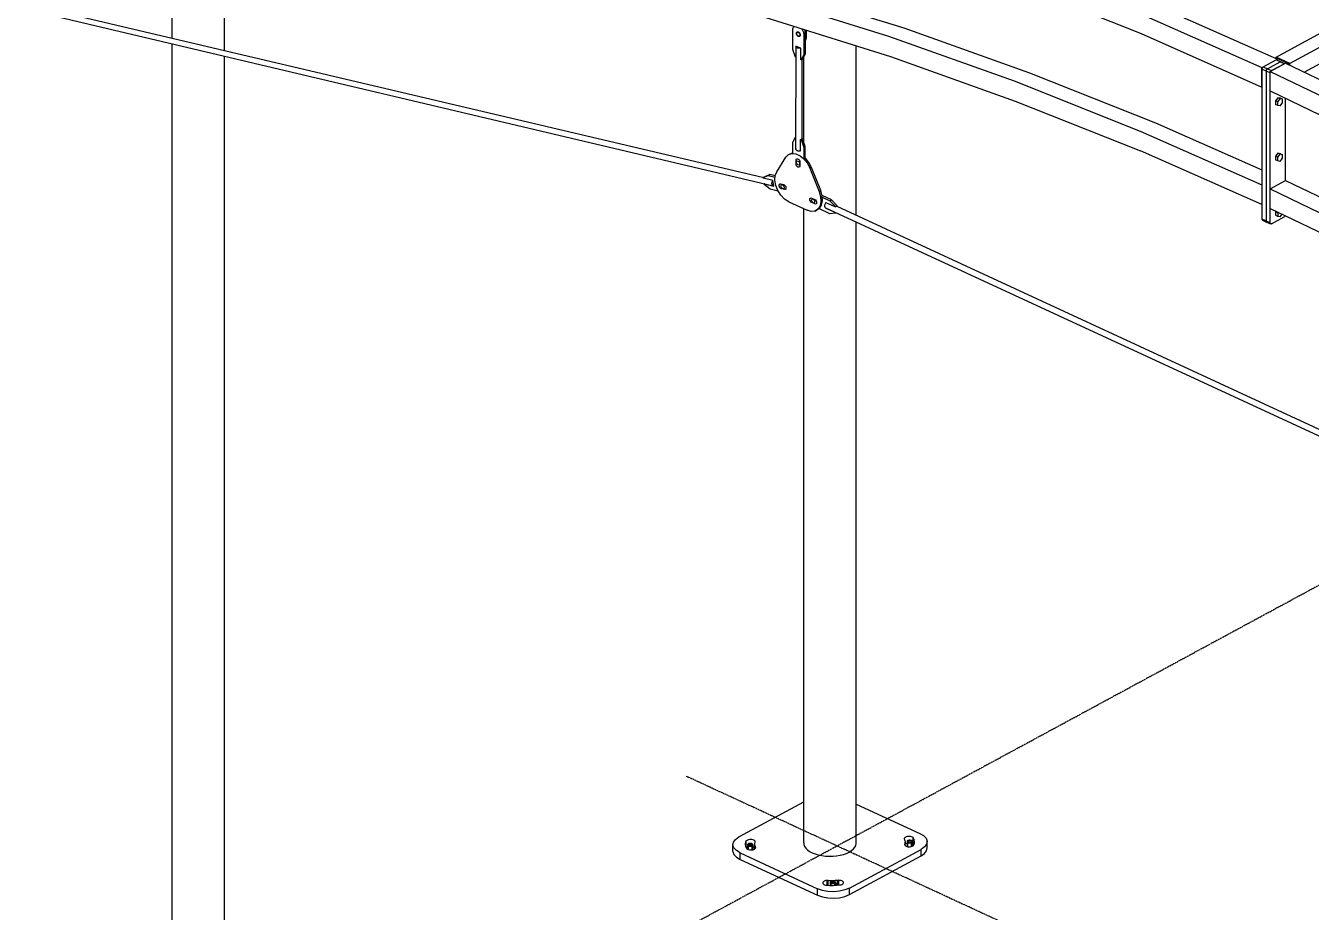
# Model space of a CAD drawing. Header units: millimetres. Extents: x 374 to 117179, y 600 to 17652.
# Drawn here: x 3477 to 6893, y 8752 to 11106 of the extents above; entities that cross this region are included whole.
import ezdxf

# ---------------------------------------------------------------- set-up
doc = ezdxf.new("R2010")
doc.units = ezdxf.units.MM
doc.linetypes.add('DXK_LINE_DOT3', pattern=[5.9187, 2.979, -0.9799, 0.9799, -0.9799])

# ---------------------------------------------------------------- blocks, each defined once
blk = doc.blocks.new('Part-502061-13784 - 2165')
at = {"color": 7, "linetype": 'Continuous'}
for p, q in [((5437.3, 11182.4), (5769.7, 11078.4)), ((5443.7, 11128), (5774.4, 11024.5)), ((5714.7, 11130.4), (5810.4, 11100.4)), ((5810.4, 11100.4), (6144, 10981.7)), ((5769.7, 11078.4), (6103.3, 10959.7)), ((5774.4, 11024.5), (6106.4, 10906.4)), ((6144, 10981.7), (6478.5, 10848.4)), ((6103.3, 10959.7), (6437.7, 10826.4)), ((6106.4, 10906.4), (6439.3, 10773.7)), ((6478.5, 10848.4), (6761.6, 10723.6)), ((6437.7, 10826.4), (6761.6, 10683.6)), ((6761.6, 10631.6), (6439.3, 10773.7)), ((6761.6, 10683.6), (6761.6, 10631.6))]:
    blk.add_line(p, q, dxfattribs=at)
blk = doc.blocks.new('GridLine-502061-2286 - 2165')
at = {"color": 246, "linetype": 'DXK_LINE_DOT3'}
blk.add_line((1097.5, 6475.3), (9065.2, 10785), dxfattribs=at)
blk = doc.blocks.new('Part-502061-13760 - 2165')
at = {"color": 7, "linetype": 'Continuous'}
for p, q in [((6799.1, 11023.2), (8403.8, 11891.2)), ((8403.8, 11891.2), (8440.5, 11874.2)), ((8440.5, 11874.2), (6835.8, 11006.2)), ((8440.5, 11873.8), (8440.5, 11874.2)), ((6873.7, 10983.4), (8413.3, 11816.2)), ((6835.8, 11006.2), (6799.1, 11023.2)), ((6799.1, 11018.8), (6799.1, 11023.2)), ((6800.9, 11018), (6800.9, 11020.2)), ((6800.9, 11020.2), (6834, 11004.9)), ((6834, 11004.9), (6834, 11002.6)), ((6835.8, 11001.7), (6835.8, 11006.2))]:
    blk.add_line(p, q, dxfattribs=at)
blk = doc.blocks.new('GridLine-502061-2291 - 2165')
at = {"color": 246, "linetype": 'DXK_LINE_DOT3'}
blk.add_line((5232.2, 9113.8), (15864.1, 4199.8), dxfattribs=at)
blk = doc.blocks.new('Part-502061-13755 - 2165')
at = {"color": 7, "linetype": 'Continuous'}
for p, q in [((5599.6, 10629.1), (5599.5, 10627.7)), ((5599.5, 10627.7), (5599.6, 10626.4)), ((5599.9, 10630.6), (5599.6, 10629.1)), ((5599.6, 10626.4), (5599.9, 10625.3)), ((5600.4, 10632), (5599.9, 10630.6)), ((5599.9, 10625.3), (5600.4, 10624.3)), ((5601.1, 10633.4), (5600.4, 10632)), ((5600.4, 10624.3), (5601.1, 10623.7)), ((5601.9, 10634.8), (5601.1, 10633.4)), ((5601.1, 10623.7), (5601.9, 10623.2)), ((5602.9, 10635.9), (5601.9, 10634.8)), ((5601.9, 10623.2), (7978.1, 9525)), ((5603.6, 10636.6), (5602.9, 10635.9)), ((5632.1, 10626.9), (7955.6, 9553)), ((7975.7, 9529.5), (7975.8, 9530.9)), ((7975.8, 9528.2), (7975.7, 9529.5)), ((7975.8, 9530.9), (7976.1, 9532.4)), ((7976.1, 9532.4), (7976.6, 9533.8)), ((7976.6, 9533.8), (7977.3, 9535.2)), ((7977.3, 9535.2), (7978.1, 9536.6)), ((7978.1, 9536.6), (7979, 9537.7)), ((7979, 9537.7), (7979.1, 9537.7)), ((7976.1, 9527.1), (7975.8, 9528.2)), ((7976.6, 9526.1), (7976.1, 9527.1)), ((7977.3, 9525.4), (7976.6, 9526.1)), ((7978.1, 9525), (7977.3, 9525.4)), ((7979, 9524.9), (7978.1, 9525)), ((7979.1, 9524.9), (7979, 9524.9))]:
    blk.add_line(p, q, dxfattribs=at)
blk = doc.blocks.new('Part-502061-13756 - 2165')
at = {"color": 7, "linetype": 'Continuous'}
for p, q in [((2588.6, 11373.8), (2587.7, 11372.8)), ((2589.7, 11374.5), (2588.6, 11373.8)), ((2590.7, 11375), (2589.7, 11374.5)), ((2591.8, 11375.1), (2590.7, 11375)), ((2592.9, 11374.9), (2591.8, 11375.1)), ((2592.9, 11374.9), (2622, 11368)), ((2585.3, 11367.3), (2585.2, 11365.8)), ((2585.2, 11365.8), (2585.3, 11364.3)), ((2585.6, 11368.8), (2585.3, 11367.3)), ((2585.3, 11364.3), (2585.6, 11362.9)), ((2586.1, 11370.3), (2585.6, 11368.8)), ((2585.6, 11362.9), (2586.2, 11361.7)), ((2586.8, 11371.7), (2586.1, 11370.3)), ((2586.2, 11361.7), (2586.9, 11360.7)), ((2587.7, 11372.8), (2586.8, 11371.7)), ((2586.9, 11360.7), (2587.7, 11360)), ((2587.7, 11360), (2588.7, 11359.5)), ((2588.7, 11359.5), (2618, 11352.6)), ((2701.5, 11349.3), (5437.9, 10703.7)), ((2696.3, 11334.1), (5463.3, 10681.3)), ((5459.9, 10689.1), (5460.2, 10690.6)), ((5460.2, 10690.6), (5460.7, 10692.1)), ((5460.7, 10692.1), (5461.4, 10693.5)), ((5461.4, 10693.5), (5462.2, 10694.6)), ((5462.2, 10694.6), (5462.3, 10694.7)), ((5459.8, 10687.5), (5459.9, 10689.1)), ((5459.9, 10686.1), (5459.8, 10687.5)), ((5460.2, 10684.7), (5459.9, 10686.1)), ((5460.8, 10683.5), (5460.2, 10684.7)), ((5461.4, 10682.5), (5460.8, 10683.5)), ((5462.3, 10681.8), (5461.4, 10682.5)), ((5463.3, 10681.3), (5462.3, 10681.8)), ((5464.3, 10681.1), (5463.3, 10681.3)), ((5464.3, 10681.1), (5464.3, 10681.1))]:
    blk.add_line(p, q, dxfattribs=at)
blk = doc.blocks.new('Part-502061-13757 - 2165')
at = {"color": 7, "linetype": 'Continuous'}
for p, q in [((5523.7, 10777.9), (5524, 11050.4)), ((5524, 11050.4), (5524.1, 11051.2)), ((5524.2, 11049.6), (5524, 11050.4)), ((5524.1, 11051.2), (5524.5, 11051.9)), ((5524.7, 11048.8), (5524.2, 11049.6)), ((5524.5, 11051.9), (5524.5, 11051.9)), ((5525.5, 11048.2), (5524.7, 11048.8)), ((5526.5, 11047.6), (5525.5, 11048.2)), ((5527.8, 11047.1), (5526.5, 11047.6)), ((5529.2, 11046.8), (5527.8, 11047.1)), ((5530.7, 11046.6), (5529.2, 11046.8)), ((5532.3, 11046.5), (5530.7, 11046.6)), ((5533.8, 11046.6), (5532.3, 11046.5)), ((5535.3, 11046.9), (5533.8, 11046.6)), ((5535.4, 11046.9), (5535.3, 11046.9)), ((5539.8, 10806.5), (5539.9, 11017.2)), ((5523.7, 10777.9), (5524, 10777.2)), ((5524, 10777.2), (5524.5, 10776.4)), ((5524.5, 10776.4), (5525.3, 10775.7)), ((5525.3, 10775.7), (5526.3, 10775.2)), ((5526.3, 10775.2), (5527.6, 10774.7)), ((5527.6, 10774.7), (5529, 10774.3)), ((5529, 10774.3), (5530.5, 10774.1)), ((5530.5, 10774.1), (5532.1, 10774.1)), ((5532.1, 10774.1), (5533.6, 10774.2)), ((5533.6, 10774.2), (5535.1, 10774.5)), ((5535.1, 10774.5), (5535.9, 10774.7))]:
    blk.add_line(p, q, dxfattribs=at)
blk = doc.blocks.new('Part-502061-13759 - 2165')
at = {"color": 7, "linetype": 'Continuous'}
for p, q in [((6108.3, 11218.2), (6440.3, 11085.3)), ((6438.7, 11137.9), (6761.6, 10995.3)), ((6802.4, 11017.4), (6479.5, 11160)), ((6440.3, 11085.3), (6761.6, 10943.4)), ((6800, 11016.1), (6802.4, 11017.4)), ((6802.4, 11015.4), (6802.4, 11017.4)), ((6761.6, 10995.3), (6764, 10996.6)), ((6761.6, 10991.2), (6761.6, 10995.3)), ((6761.6, 10943.4), (6761.6, 10991.2))]:
    blk.add_line(p, q, dxfattribs=at)
blk = doc.blocks.new('Part-502061-13765 - 2165')
at = {"color": 7, "linetype": 'Continuous'}
for p, q in [((5497.1, 10757.4), (5503.9, 10764.3)), ((5503.9, 10764.3), (5513, 10767.4)), ((5503.9, 10764.3), (5508, 10766.5)), ((5508, 10766.5), (5515, 10768.9)), ((5513, 10767.4), (5523.4, 10766.4)), ((5523.4, 10766.4), (5534.4, 10761.3)), ((5534.4, 10761.3), (5544.8, 10752.7)), ((5472.6, 10718.6), (5497.1, 10757.4)), ((5544.8, 10752.7), (5553.9, 10741.2)), ((5548.9, 10754.9), (5547.7, 10755.9)), ((5558, 10743.4), (5548.9, 10754.9)), ((5553.9, 10741.2), (5560.7, 10728)), ((5564.8, 10730.2), (5558, 10743.4)), ((5560.7, 10728), (5564.8, 10730.2)), ((5560.7, 10728), (5585.2, 10666.5)), ((5589.3, 10668.7), (5564.8, 10730.2)), ((5467.8, 10696), (5468.6, 10708.4)), ((5470.2, 10682.2), (5467.8, 10696)), ((5468.6, 10708.4), (5472.6, 10718.6)), ((5475.7, 10668.5), (5470.2, 10682.2)), ((5483.7, 10656), (5475.7, 10668.5)), ((5585.2, 10666.5), (5589.3, 10668.7)), ((5585.2, 10666.5), (5589.2, 10652.7)), ((5593.3, 10654.9), (5589.3, 10668.7)), ((5493.6, 10645.9), (5483.7, 10656)), ((5504.4, 10639), (5493.6, 10645.9)), ((5504.4, 10639), (5553.4, 10616.3)), ((5587.6, 10628), (5582.1, 10619.3)), ((5586.2, 10621.5), (5591.7, 10630.2)), ((5590.1, 10639.4), (5587.6, 10628)), ((5589.2, 10652.7), (5590.1, 10639.4)), ((5591.7, 10630.2), (5594.1, 10641.6)), ((5594.1, 10641.6), (5593.3, 10654.9)), ((5564.3, 10613.2), (5553.4, 10616.3)), ((5574.1, 10614.3), (5564.3, 10613.2)), ((5582.1, 10619.3), (5574.1, 10614.3)), ((5574.1, 10614.3), (5578.2, 10616.5)), ((5578.2, 10616.5), (5586.2, 10621.5))]:
    blk.add_line(p, q, dxfattribs=at)
blk = doc.blocks.new('Part-502061-13771 - 2165')
at = {"color": 7, "linetype": 'Continuous'}
for p, q in [((6783.7, 10985.2), (6824.4, 11007.2)), ((6824.4, 11007.2), (7147.3, 10851.3)), ((6783.7, 10933.2), (6783.7, 10985.2)), ((6783.7, 10985.2), (7106.6, 10829.3)), ((6783.7, 10933.2), (7105, 10778))]:
    blk.add_line(p, q, dxfattribs=at)
blk = doc.blocks.new('Part-502061-13790 - 2165')
at = {"color": 7, "linetype": 'Continuous'}
for p, q in [((5518.5, 11104.5), (5518.5, 11104.6)), ((5547.9, 11074.7), (5547.9, 11095.4)), ((5552, 11076.9), (5547.9, 11074.7)), ((5548.7, 11067.6), (5550, 11069.2)), ((5550, 11069.2), (5551.1, 11071.4)), ((5551.1, 11071.4), (5551.7, 11074)), ((5551.7, 11074), (5552, 11076.9)), ((5552, 11076.9), (5552, 11094.1))]:
    blk.add_line(p, q, dxfattribs=at)
blk = doc.blocks.new('Part-502061-13793 - 2165')
at = {"color": 7, "linetype": 'Continuous'}
for p, q in [((5515, 10796.8), (5522.4, 10810.7)), ((5515, 10767.7), (5515, 10796.8)), ((5522.4, 10810.7), (5523.8, 10811.5)), ((5523.5, 10810.2), (5522.4, 10810.7)), ((5523.8, 10810.3), (5523.5, 10810.2)), ((5523.5, 10779.9), (5523.5, 10810.2)), ((5535.9, 10804.4), (5540, 10806.6)), ((5535.9, 10774.1), (5535.9, 10804.4)), ((5535.9, 10804.4), (5537, 10803.9)), ((5541.1, 10806.1), (5537, 10803.9)), ((5537, 10803.9), (5544.4, 10783.2)), ((5540, 10806.6), (5541.1, 10806.1)), ((5548.5, 10785.4), (5541.1, 10806.1)), ((5523.5, 10779.9), (5523.7, 10780)), ((5523.5, 10779.9), (5523.7, 10779.7)), ((5535.1, 10774.5), (5535.9, 10774.1)), ((5544.4, 10783.2), (5548.5, 10785.4)), ((5544.4, 10783.2), (5544.4, 10754.1)), ((5548.5, 10755.2), (5548.5, 10785.4))]:
    blk.add_line(p, q, dxfattribs=at)
blk = doc.blocks.new('Part-502061-13794 - 2165')
at = {"color": 7, "linetype": 'Continuous'}
for p, q in [((5618, 10644), (5593.1, 10655.4)), ((5593.5, 10651.2), (5613.9, 10641.8)), ((5602.9, 10635.9), (5602.9, 10636.9)), ((5602.9, 10636.9), (5628.6, 10625)), ((5602.9, 10622.2), (5602.9, 10622.8)), ((5602.9, 10622.2), (5603.5, 10622.5)), ((5602.9, 10622.2), (5628.6, 10610.3)), ((5613.9, 10641.8), (5618, 10644)), ((5613.9, 10641.8), (5628.6, 10626.3)), ((5632.7, 10628.5), (5618, 10644)), ((5628.6, 10626.3), (5632.7, 10628.5)), ((5632.7, 10627.2), (5628.6, 10625)), ((5628.6, 10625), (5628.6, 10626.3)), ((5632.7, 10627.2), (5632.7, 10628.5)), ((5613.9, 10607.1), (5584.7, 10620.6)), ((5628.6, 10609), (5613.9, 10607.1)), ((5628.6, 10610.3), (5629.2, 10610.6)), ((5628.6, 10610.3), (5628.6, 10609)), ((5628.6, 10609), (5630.5, 10610))]:
    blk.add_line(p, q, dxfattribs=at)
blk = doc.blocks.new('Part-502061-13795 - 2165')
at = {"color": 7, "linetype": 'Continuous'}
for p, q in [((5436.7, 10703), (5449.7, 10708.7)), ((5440.8, 10705.2), (5436.7, 10703)), ((5436.9, 10701.6), (5436.7, 10703)), ((5462.1, 10695.7), (5436.9, 10701.6)), ((5453.8, 10710.9), (5440.8, 10705.2)), ((5449.7, 10708.7), (5453.8, 10710.9)), ((5449.7, 10708.7), (5468.3, 10704.4)), ((5468.5, 10707.5), (5453.8, 10710.9)), ((5464.5, 10680.1), (5462.1, 10695.7)), ((5440.4, 10686.7), (5439.2, 10686.1)), ((5439.2, 10686.1), (5439.5, 10684.7)), ((5439.2, 10686.1), (5464.5, 10680.1)), ((5455.3, 10672.2), (5439.5, 10684.7)), ((5476.6, 10667.1), (5455.3, 10672.2))]:
    blk.add_line(p, q, dxfattribs=at)
blk = doc.blocks.new('Part-502061-13796 - 2165')
at = {"color": 7, "linetype": 'Continuous'}
for p, q in [((5515.5, 11098.1), (5516.1, 11100.7)), ((5516.1, 11100.7), (5517.2, 11102.9)), ((5517.2, 11102.9), (5518.6, 11104.6)), ((5515.2, 11095.2), (5515.5, 11098.1)), ((5515.2, 11043.2), (5515.2, 11095.2)), ((5538.5, 11098.3), (5539.4, 11097.3)), ((5539.4, 11097.3), (5541.2, 11094.3)), ((5541.2, 11094.3), (5542.6, 11091.2)), ((5542.6, 11091.2), (5543.7, 11087.9)), ((5543.7, 11087.9), (5544.4, 11084.7)), ((5544.4, 11084.7), (5544.6, 11081.6)), ((5544.6, 11081.6), (5548.7, 11083.8)), ((5544.6, 11081.6), (5544.6, 11029.6)), ((5548.7, 11031.8), (5548.7, 11083.8)), ((5522.6, 11022.5), (5515.2, 11043.2)), ((5536.2, 11046.5), (5523.7, 11052.3)), ((5523.7, 11052.3), (5523.7, 11022)), ((5536.2, 11016.2), (5536.2, 11046.5)), ((5523.7, 11022), (5522.6, 11022.5)), ((5523.7, 11022), (5523.9, 11022.1)), ((5537.3, 11015.7), (5536.2, 11016.2)), ((5544.6, 11029.6), (5537.3, 11015.7)), ((5541.3, 11017.9), (5537.3, 11015.7)), ((5541.3, 11017.9), (5548.7, 11031.8)), ((5544.6, 11029.6), (5548.7, 11031.8))]:
    blk.add_line(p, q, dxfattribs=at)
blk = doc.blocks.new('Part-502061-13797 - 2165')
at = {"color": 7, "linetype": 'Continuous'}
for p, q in [((6765, 10997.4), (6799, 11015.8)), ((6776.1, 10992.3), (6810, 11010.7)), ((6800, 11016.1), (6799, 11015.8)), ((6810, 11010.7), (6799, 11015.8)), ((6801, 11016), (6800, 11016.1)), ((6801, 11016), (6812, 11010.9)), ((6810, 11010.7), (6811, 11011)), ((6811, 11011), (6812, 11010.9)), ((6761.8, 10992.7), (6761.6, 10991.2)), ((6772.7, 10986.1), (6761.6, 10991.2)), ((6761.6, 10991.2), (6761.6, 10592.9)), ((6762.3, 10994.1), (6761.8, 10992.7)), ((6763, 10995.5), (6762.3, 10994.1)), ((6764, 10996.6), (6763, 10995.5)), ((6765, 10997.4), (6764, 10996.6)), ((6765, 10997.4), (6776.1, 10992.3)), ((6772.7, 10986.1), (6772.8, 10987.6)), ((6772.7, 10986.1), (6772.7, 10587.9)), ((6772.8, 10987.6), (6773.3, 10989)), ((6773.3, 10989), (6774.1, 10990.4)), ((6774.1, 10990.4), (6775, 10991.5)), ((6775, 10991.5), (6776.1, 10992.3)), ((6761.6, 10592.9), (6761.8, 10591.7)), ((6772.7, 10587.9), (6761.6, 10592.9)), ((6761.8, 10591.7), (6762.3, 10590.8)), ((6762.3, 10590.8), (6763, 10590.2)), ((6763, 10590.2), (6774.1, 10585.1)), ((6772.8, 10586.6), (6772.7, 10587.9)), ((6773.3, 10585.7), (6772.8, 10586.6)), ((6774.1, 10585.1), (6773.3, 10585.7))]:
    blk.add_line(p, q, dxfattribs=at)
blk = doc.blocks.new('Part-502061-13798 - 2165')
at = {"color": 7, "linetype": 'Continuous'}
for p, q in [((6776.1, 10992.3), (6810, 11010.7)), ((6787.1, 10987.2), (6821, 11005.6)), ((6811, 11011), (6810, 11010.7)), ((6821, 11005.6), (6810, 11010.7)), ((6812, 11010.9), (6811, 11011)), ((6812, 11010.9), (6822.4, 11006.1)), ((6821, 11005.6), (6822.1, 11005.9)), ((6822.1, 11005.9), (6822.1, 11005.9)), ((6772.8, 10987.6), (6772.7, 10986.1)), ((6783.7, 10981.1), (6772.7, 10986.1)), ((6772.7, 10986.1), (6772.7, 10587.9)), ((6773.3, 10989), (6772.8, 10987.6)), ((6774.1, 10990.4), (6773.3, 10989)), ((6775, 10991.5), (6774.1, 10990.4)), ((6776.1, 10992.3), (6775, 10991.5)), ((6776.1, 10992.3), (6787.1, 10987.2)), ((6783.7, 10673.4), (6783.7, 10981.1)), ((6786, 10986.4), (6787.1, 10987.2)), ((6786, 10986.4), (6786, 10986.4)), ((6824.4, 10695.4), (6824.4, 10913.5)), ((6783.7, 10582.8), (6783.7, 10673.4)), ((6787.1, 10580.3), (6821, 10598.6)), ((6822, 10599.4), (6821, 10598.6)), ((6823, 10600.5), (6822, 10599.4)), ((6823.7, 10601.9), (6823, 10600.5)), ((6823.8, 10602), (6823.7, 10601.9)), ((6772.7, 10587.9), (6772.8, 10586.6)), ((6772.7, 10587.9), (6783.7, 10582.8)), ((6772.8, 10586.6), (6773.3, 10585.7)), ((6773.3, 10585.7), (6774.1, 10585.1)), ((6774.1, 10585.1), (6785.1, 10580)), ((6783.8, 10581.5), (6783.7, 10582.8)), ((6784.3, 10580.6), (6783.8, 10581.5)), ((6785.1, 10580), (6784.3, 10580.6)), ((6786, 10579.9), (6785.1, 10580)), ((6787.1, 10580.3), (6786, 10579.9))]:
    blk.add_line(p, q, dxfattribs=at)
blk = doc.blocks.new('Part-502061-13803 - 2165')
at = {"color": 7, "linetype": 'Continuous'}
for p, q in [((6783.7, 10673.4), (6824.4, 10695.4)), ((6824.4, 10695.4), (7148.3, 10538.8)), ((6783.7, 10621.4), (6783.7, 10673.4)), ((6783.7, 10673.4), (7107.6, 10516.8)), ((6783.7, 10621.4), (7106, 10465.6))]:
    blk.add_line(p, q, dxfattribs=at)
blk = doc.blocks.new('Bolt-502061-13821 - 2165')
at = {"color": 7, "linetype": 'Continuous'}
for p, q in [((5523.8, 10749.1), (5524.2, 10751.2)), ((5523.8, 10739.5), (5523.8, 10749.1)), ((5524.2, 10737), (5523.8, 10739.5)), ((5524.2, 10751.2), (5525.3, 10752.7)), ((5525.3, 10734.6), (5524.2, 10737)), ((5524.5, 10744), (5525.1, 10746.3)), ((5525.1, 10741.1), (5524.5, 10744)), ((5525.1, 10746.3), (5526.7, 10747.4)), ((5526.7, 10738.4), (5525.1, 10741.1)), ((5525.3, 10752.7), (5527, 10753.2)), ((5527, 10732.5), (5525.3, 10734.6)), ((5526.7, 10747.4), (5528.9, 10747.1)), ((5528.9, 10736.7), (5526.7, 10738.4)), ((5527, 10753.2), (5528.9, 10752.7)), ((5528.9, 10731.1), (5527, 10732.5)), ((5528.9, 10752.7), (5530.9, 10751.4)), ((5528.9, 10747.1), (5531.1, 10745.4)), ((5531.1, 10736.4), (5528.9, 10736.7)), ((5530.9, 10730.7), (5528.9, 10731.1)), ((5530.9, 10751.4), (5532.6, 10749.3)), ((5532.6, 10731.2), (5530.9, 10730.7)), ((5531.1, 10745.4), (5532.7, 10742.8)), ((5532.7, 10737.6), (5531.1, 10736.4)), ((5532.6, 10749.3), (5533.7, 10746.8)), ((5533.7, 10732.6), (5532.6, 10731.2)), ((5532.7, 10742.8), (5533.3, 10739.9)), ((5533.3, 10739.9), (5532.7, 10737.6)), ((5533.7, 10746.8), (5534.1, 10744.3)), ((5534.1, 10734.8), (5533.7, 10732.6)), ((5534.1, 10744.3), (5534.1, 10734.8))]:
    blk.add_line(p, q, dxfattribs=at)
blk = doc.blocks.new('Bolt-502061-13822 - 2165')
at = {"color": 7, "linetype": 'Continuous'}
for p, q in [((5560.3, 10645.1), (5560.7, 10647.3)), ((5560.7, 10642.6), (5560.3, 10645.1)), ((5560.7, 10647.3), (5561.8, 10648.7)), ((5561.8, 10640.2), (5560.7, 10642.6)), ((5561.8, 10648.7), (5563.4, 10649.3)), ((5563.4, 10638.1), (5561.8, 10640.2)), ((5563.4, 10649.3), (5565.4, 10648.8)), ((5565.4, 10636.7), (5563.4, 10638.1)), ((5565, 10642.9), (5565.6, 10645.3)), ((5565.6, 10640.1), (5565, 10642.9)), ((5565.4, 10648.8), (5573.5, 10645.1)), ((5573.5, 10633), (5565.4, 10636.7)), ((5565.6, 10645.3), (5567.2, 10646.4)), ((5567.2, 10637.4), (5565.6, 10640.1)), ((5567.2, 10646.4), (5569.4, 10646.1)), ((5569.4, 10635.7), (5567.2, 10637.4)), ((5569.4, 10646.1), (5571.6, 10644.4)), ((5571.6, 10635.4), (5569.4, 10635.7)), ((5571.6, 10644.4), (5573.3, 10641.7)), ((5573.3, 10636.5), (5571.6, 10635.4)), ((5573.3, 10641.7), (5573.8, 10638.9)), ((5573.8, 10638.9), (5573.3, 10636.5)), ((5573.5, 10645.1), (5575.4, 10643.7)), ((5575.4, 10632.5), (5573.5, 10633)), ((5575.4, 10643.7), (5577.1, 10641.6)), ((5577.1, 10633.1), (5575.4, 10632.5)), ((5577.1, 10641.6), (5578.2, 10639.2)), ((5578.2, 10634.5), (5577.1, 10633.1)), ((5578.2, 10639.2), (5578.6, 10636.7)), ((5578.6, 10636.7), (5578.2, 10634.5))]:
    blk.add_line(p, q, dxfattribs=at)
blk = doc.blocks.new('Bolt-502061-13823 - 2165')
at = {"color": 7, "linetype": 'Continuous'}
for p, q in [((5479.1, 10683.4), (5479.9, 10685.2)), ((5479.1, 10681), (5479.1, 10683.4)), ((5479.8, 10678.5), (5479.1, 10681)), ((5481.2, 10676.1), (5479.8, 10678.5)), ((5479.9, 10685.2), (5481.3, 10686.2)), ((5483.1, 10674.4), (5481.2, 10676.1)), ((5481.3, 10686.2), (5483.2, 10686.2)), ((5485.1, 10673.4), (5483.1, 10674.4)), ((5483.2, 10686.2), (5491.1, 10684.4)), ((5483.8, 10679.9), (5483.9, 10682.5)), ((5484.8, 10677), (5483.8, 10679.9)), ((5483.9, 10682.5), (5485.2, 10684.1)), ((5486.6, 10674.6), (5484.8, 10677)), ((5493, 10671.6), (5485.1, 10673.4)), ((5485.2, 10684.1), (5487.3, 10684.4)), ((5488.9, 10673.4), (5486.6, 10674.6)), ((5487.3, 10684.4), (5489.5, 10683.1)), ((5491, 10673.6), (5488.9, 10673.4)), ((5489.5, 10683.1), (5491.4, 10680.7)), ((5492.3, 10675.3), (5491, 10673.6)), ((5491.1, 10684.4), (5493.1, 10683.4)), ((5491.4, 10680.7), (5492.4, 10677.9)), ((5492.4, 10677.9), (5492.3, 10675.3)), ((5494.9, 10671.6), (5493, 10671.6)), ((5493.1, 10683.4), (5494.9, 10681.6)), ((5494.9, 10681.6), (5496.3, 10679.3)), ((5496.3, 10672.6), (5494.9, 10671.6)), ((5496.3, 10679.3), (5497.1, 10676.8)), ((5497.1, 10674.4), (5496.3, 10672.6)), ((5497.1, 10676.8), (5497.1, 10674.4))]:
    blk.add_line(p, q, dxfattribs=at)
blk = doc.blocks.new('Bolt-502061-13835 - 2165')
at = {"color": 7, "linetype": 'Continuous'}
for p, q in [((5524.8, 11086.4), (5525, 11088.2)), ((5525, 11084.4), (5524.8, 11086.4)), ((5525, 11088.2), (5525.8, 11089.5)), ((5525.8, 11082.4), (5525, 11084.4)), ((5525.5, 11086.1), (5526.1, 11088.4)), ((5526.1, 11083.2), (5525.5, 11086.1)), ((5525.8, 11089.5), (5526.9, 11090.4)), ((5526.9, 11080.6), (5525.8, 11082.4)), ((5526.1, 11088.4), (5527.7, 11089.6)), ((5527.7, 11080.6), (5526.1, 11083.2)), ((5526.9, 11090.4), (5528.3, 11090.6)), ((5528.3, 11079), (5526.9, 11080.6)), ((5527.7, 11089.6), (5529.9, 11089.3)), ((5529.9, 11078.9), (5527.7, 11080.6)), ((5528.3, 11090.6), (5529.9, 11090.1)), ((5529.9, 11078), (5528.3, 11079)), ((5529.9, 11090.1), (5531.5, 11089.1)), ((5529.9, 11089.3), (5532.1, 11087.5)), ((5532.1, 11078.5), (5529.9, 11078.9)), ((5531.5, 11077.6), (5529.9, 11078)), ((5531.5, 11089.1), (5532.9, 11087.6)), ((5532.9, 11077.8), (5531.5, 11077.6)), ((5532.1, 11087.5), (5533.7, 11084.9)), ((5533.7, 11079.7), (5532.1, 11078.5)), ((5532.9, 11087.6), (5534.1, 11085.7)), ((5534.1, 11078.6), (5532.9, 11077.8)), ((5533.7, 11084.9), (5534.3, 11082)), ((5534.3, 11082), (5533.7, 11079.7)), ((5534.1, 11085.7), (5534.8, 11083.7)), ((5534.8, 11079.9), (5534.1, 11078.6)), ((5534.8, 11083.7), (5535.1, 11081.7)), ((5535.1, 11081.7), (5534.8, 11079.9))]:
    blk.add_line(p, q, dxfattribs=at)
blk = doc.blocks.new('Bolt-502061-13836 - 2165')
at = {"color": 7, "linetype": 'Continuous'}
for p, q in [((6804, 10915), (6797.6, 10906.8)), ((6803.5, 10904.1), (6797.6, 10906.8)), ((6797.6, 10906.8), (6797.6, 10897.3)), ((6803.5, 10894.6), (6797.6, 10897.3)), ((6803.5, 10904.1), (6809.9, 10912.3)), ((6803.5, 10894.6), (6803.5, 10904.1)), ((6809.9, 10912.3), (6804, 10915)), ((6810.5, 10913.8), (6804, 10915)), ((6816.4, 10911.1), (6809.9, 10912.3)), ((6809.9, 10893.3), (6816.4, 10901.6)), ((6810.5, 10913.8), (6816.4, 10911.1)), ((6816.4, 10901.6), (6816.4, 10911.1)), ((6809.9, 10893.3), (6803.5, 10894.6)), ((6804, 10767.8), (6797.6, 10759.6)), ((6803.5, 10756.9), (6797.6, 10759.6)), ((6797.6, 10759.6), (6797.6, 10750.1)), ((6803.5, 10756.9), (6809.9, 10765.1)), ((6809.9, 10765.1), (6804, 10767.8)), ((6810.5, 10766.6), (6804, 10767.8)), ((6816.4, 10763.8), (6809.9, 10765.1)), ((6810.5, 10766.6), (6816.4, 10763.8)), ((6816.4, 10754.3), (6816.4, 10763.8)), ((6803.5, 10747.4), (6797.6, 10750.1)), ((6803.5, 10747.4), (6803.5, 10756.9)), ((6809.9, 10746.1), (6803.5, 10747.4)), ((6809.9, 10746.1), (6816.4, 10754.3)), ((6798.9, 10614.1), (6797.6, 10612.4)), ((6797.6, 10612.4), (6803.5, 10609.6)), ((6797.6, 10612.4), (6797.6, 10602.9)), ((6803.5, 10600.1), (6797.6, 10602.9)), ((6804.7, 10611.2), (6803.5, 10609.6)), ((6803.5, 10609.6), (6803.5, 10600.1)), ((6809.9, 10598.9), (6803.5, 10600.1)), ((6809.9, 10598.9), (6815.5, 10606))]:
    blk.add_line(p, q, dxfattribs=at)
blk = doc.blocks.new('Part-502061-14082 - 2165')
at = {"color": 7, "linetype": 'Continuous'}
for p, q in [((5372.1, 8952.1), (5544.2, 9045.1)), ((5683.8, 9039.5), (5852.6, 8961.5)), ((5363.1, 8945.7), (5372.1, 8952.1)), ((5811.5, 8948.7), (5811.2, 8947.2)), ((5812.6, 8950.1), (5811.5, 8948.7)), ((5814.2, 8951.4), (5812.6, 8950.1)), ((5816.5, 8952.4), (5814.2, 8951.4)), ((5819.1, 8953.1), (5816.5, 8952.4)), ((5822, 8953.5), (5819.1, 8953.1)), ((5825, 8953.5), (5822, 8953.5)), ((5828, 8953.2), (5825, 8953.5)), ((5830.7, 8952.5), (5828, 8953.2)), ((5833, 8951.5), (5830.7, 8952.5)), ((5834.7, 8950.3), (5833, 8951.5)), ((5834.7, 8932.9), (5834.7, 8950.3)), ((5835.8, 8948.9), (5834.7, 8950.3)), ((5835.8, 8931.5), (5835.8, 8948.9)), ((5837.6, 8944.5), (5835.8, 8948.9)), ((5852.6, 8961.5), (5862.6, 8955.5)), ((5862.6, 8955.5), (5869.1, 8948.4)), ((5356.2, 8930.5), (5357.6, 8938.3)), ((5358.9, 8922.8), (5356.2, 8930.5)), ((5356.2, 8913.2), (5356.2, 8930.5)), ((5357.6, 8938.3), (5363.1, 8945.7)), ((5365.4, 8915.7), (5358.9, 8922.8)), ((5375.4, 8909.7), (5365.4, 8915.7)), ((5389.7, 8935.7), (5389.5, 8931.2)), ((5389.5, 8931.2), (5390.4, 8926.7)), ((5390.8, 8940.1), (5389.7, 8935.7)), ((5389.7, 8930.5), (5389.7, 8935.7)), ((5390.4, 8926.7), (5392.2, 8922.3)), ((5391.7, 8941.6), (5390.8, 8940.1)), ((5390.8, 8925.7), (5390.8, 8940.1)), ((5391.5, 8924), (5391.7, 8924.2)), ((5393.2, 8942.8), (5391.7, 8941.6)), ((5391.7, 8924.2), (5391.7, 8941.6)), ((5391.7, 8924.2), (5393.2, 8925.5)), ((5392.2, 8922.3), (5393.3, 8920.9)), ((5395.3, 8943.9), (5393.2, 8942.8)), ((5393.2, 8925.5), (5395.3, 8926.6)), ((5393.3, 8920.9), (5395, 8919.7)), ((5395, 8919.7), (5397.3, 8918.7)), ((5397.9, 8944.7), (5395.3, 8943.9)), ((5395.3, 8926.6), (5397.9, 8927.4)), ((5397.3, 8918.7), (5400, 8918)), ((5400.8, 8945.2), (5397.9, 8944.7)), ((5397.9, 8927.4), (5400.8, 8927.8)), ((5400, 8918), (5402.9, 8917.7)), ((5403.8, 8945.3), (5400.8, 8945.2)), ((5400.8, 8927.8), (5403.8, 8927.9)), ((5402.9, 8917.7), (5406, 8917.7)), ((5406.8, 8945), (5403.8, 8945.3)), ((5403.8, 8927.9), (5406.8, 8927.7)), ((5406, 8917.7), (5408.9, 8918.1)), ((5409.5, 8944.4), (5406.8, 8945)), ((5406.8, 8927.7), (5409.5, 8927.1)), ((5408.9, 8918.1), (5411.5, 8918.8)), ((5411.9, 8943.5), (5409.5, 8944.4)), ((5409.5, 8927.1), (5411.9, 8926.1)), ((5411.5, 8918.8), (5413.8, 8919.8)), ((5413.8, 8942.3), (5411.9, 8943.5)), ((5411.9, 8926.1), (5413.8, 8925)), ((5415, 8940.9), (5413.8, 8942.3)), ((5413.8, 8925), (5414.5, 8924.1)), ((5413.8, 8919.8), (5415.4, 8921.1)), ((5414.5, 8931.7), (5414.6, 8934.8)), ((5415.1, 8928.5), (5414.5, 8931.7)), ((5414.5, 8920.4), (5414.5, 8931.7)), ((5414.6, 8934.8), (5415.4, 8937.9)), ((5415.6, 8939.4), (5415, 8940.9)), ((5415.1, 8920.8), (5415.1, 8928.5)), ((5416.4, 8925.5), (5415.1, 8928.5)), ((5415.4, 8937.9), (5415.6, 8939.4)), ((5415.4, 8921.1), (5416.5, 8922.5)), ((5416.4, 8922.3), (5416.4, 8925.5)), ((5416.8, 8924), (5416.4, 8925.5)), ((5416.5, 8922.5), (5416.8, 8924)), ((5665.8, 8816.3), (5855.9, 8919.1)), ((5811.2, 8947.2), (5811.6, 8945.7)), ((5811.6, 8945.7), (5812.9, 8942.6)), ((5812.6, 8933.3), (5812.4, 8931.8)), ((5812.4, 8931.8), (5813, 8930.3)), ((5813.4, 8936.4), (5812.6, 8933.3)), ((5812.6, 8931.3), (5812.6, 8933.3)), ((5812.9, 8942.6), (5813.5, 8939.5)), ((5813, 8930.3), (5814.2, 8928.9)), ((5813.5, 8939.5), (5813.4, 8936.4)), ((5813.4, 8929.8), (5813.4, 8936.4)), ((5813.5, 8929.7), (5813.5, 8939.5)), ((5813.5, 8933.5), (5814.2, 8934)), ((5814.2, 8934), (5816.5, 8935.1)), ((5814.2, 8928.9), (5816.1, 8927.7)), ((5816.1, 8927.7), (5818.5, 8926.8)), ((5816.5, 8935.1), (5819.1, 8935.8)), ((5818.5, 8926.8), (5821.2, 8926.2)), ((5819.1, 8935.8), (5822, 8936.2)), ((5821.2, 8926.2), (5824.2, 8925.9)), ((5822, 8936.2), (5825, 8936.2)), ((5824.2, 8925.9), (5827.2, 8926)), ((5825, 8936.2), (5828, 8935.8)), ((5827.2, 8926), (5830.1, 8926.5)), ((5828, 8935.8), (5830.7, 8935.2)), ((5830.1, 8926.5), (5832.7, 8927.2)), ((5830.7, 8935.2), (5833, 8934.2)), ((5832.7, 8927.2), (5834.8, 8928.3)), ((5833, 8934.2), (5834.7, 8932.9)), ((5834.7, 8932.9), (5835.8, 8931.5)), ((5834.8, 8928.3), (5836.3, 8929.6)), ((5835.8, 8931.5), (5836.5, 8929.9)), ((5836.3, 8929.6), (5837.2, 8931.1)), ((5837.2, 8931.1), (5838.3, 8935.5)), ((5838.5, 8940), (5837.6, 8944.5)), ((5837.6, 8932.7), (5837.6, 8944.5)), ((5838.3, 8935.5), (5838.5, 8940)), ((5864.9, 8925.5), (5855.9, 8919.1)), ((5855.9, 8901.8), (5855.9, 8919.1)), ((5870.3, 8932.8), (5864.9, 8925.5)), ((5864.9, 8908.2), (5870.3, 8915.5)), ((5869.1, 8948.4), (5871.8, 8940.6)), ((5871.8, 8940.6), (5870.3, 8932.8)), ((5870.3, 8915.5), (5871.8, 8923.3)), ((5871.8, 8923.3), (5871.8, 8940.6)), ((5356.2, 8913.2), (5358.9, 8905.5)), ((5358.9, 8905.5), (5365.4, 8898.4)), ((5365.4, 8898.4), (5375.4, 8892.3)), ((5375.4, 8892.3), (5375.4, 8909.7)), ((5375.4, 8909.7), (5581, 8814.6)), ((5375.4, 8892.3), (5581, 8797.3)), ((5665.8, 8799), (5855.9, 8901.8)), ((5855.9, 8901.8), (5864.9, 8908.2)), ((5593.8, 8810.1), (5581, 8814.6)), ((5581, 8797.3), (5581, 8814.6)), ((5595.2, 8832), (5594.6, 8830.5)), ((5594.6, 8830.5), (5594.8, 8829)), ((5594.8, 8829), (5595.7, 8827.5)), ((5596.4, 8833.3), (5595.2, 8832)), ((5595.7, 8827.5), (5597.3, 8826.2)), ((5598.2, 8834.5), (5596.4, 8833.3)), ((5597.3, 8826.2), (5599.5, 8825.2)), ((5600.6, 8835.5), (5598.2, 8834.5)), ((5599.5, 8825.2), (5602.1, 8824.4)), ((5603.4, 8836.1), (5600.6, 8835.5)), ((5602.1, 8824.4), (5604.9, 8824)), ((5606.3, 8836.4), (5603.4, 8836.1)), ((5604.9, 8824), (5613.8, 8823.4)), ((5606.3, 8823.9), (5606.3, 8836.4)), ((5609.3, 8836.3), (5606.3, 8836.4)), ((5609.3, 8823.7), (5609.3, 8836.3)), ((5615.6, 8835.9), (5609.3, 8836.3)), ((5613.8, 8823.4), (5622.8, 8823.4)), ((5621.8, 8835.8), (5615.6, 8835.9)), ((5615.6, 8823.4), (5615.6, 8835.9)), ((5628.1, 8836.1), (5621.8, 8835.8)), ((5622.8, 8823.4), (5631.7, 8823.8)), ((5634.2, 8836.8), (5628.1, 8836.1)), ((5628.1, 8823.6), (5628.1, 8836.1)), ((5631.7, 8823.8), (5640.5, 8824.7)), ((5637.2, 8837), (5634.2, 8836.8)), ((5634.2, 8824), (5634.2, 8836.8)), ((5640.2, 8836.8), (5637.2, 8837)), ((5637.2, 8824.3), (5637.2, 8837)), ((5643, 8836.3), (5640.2, 8836.8)), ((5640.5, 8824.7), (5643.3, 8825.2)), ((5645.5, 8835.5), (5643, 8836.3)), ((5643.3, 8825.2), (5645.8, 8826.1)), ((5647.6, 8834.3), (5645.5, 8835.5)), ((5645.8, 8826.1), (5647.8, 8827.2)), ((5649, 8833), (5647.6, 8834.3)), ((5647.8, 8827.2), (5649.1, 8828.6)), ((5649.8, 8831.6), (5649, 8833)), ((5649.1, 8828.6), (5649.8, 8830.1)), ((5649.8, 8830.1), (5649.8, 8831.6)), ((5665.8, 8816.3), (5653.8, 8811.3)), ((5665.8, 8799), (5665.8, 8816.3)), ((5581, 8797.3), (5593.8, 8792.8)), ((5608.5, 8807.4), (5593.8, 8810.1)), ((5593.8, 8792.8), (5608.5, 8790.1)), ((5624.1, 8806.7), (5608.5, 8807.4)), ((5608.5, 8790.1), (5624.1, 8789.4)), ((5639.6, 8808), (5624.1, 8806.7)), ((5624.1, 8789.4), (5639.6, 8790.7)), ((5653.8, 8811.3), (5639.6, 8808)), ((5639.6, 8790.7), (5653.8, 8794)), ((5653.8, 8794), (5665.8, 8799))]:
    blk.add_line(p, q, dxfattribs=at)
blk = doc.blocks.new('Part-502061-14075 - 2165')
at = {"color": 7, "linetype": 'Continuous'}
for p, q in [((5683.8, 10603), (5683.8, 11052.9)), ((5544.2, 10797.5), (5544.2, 11023.3)), ((5544.2, 8936.7), (5544.2, 10620.6)), ((5683.8, 8934.5), (5683.8, 10585.4)), ((5544.2, 8936.7), (5544.6, 8931.7)), ((5544.6, 8931.7), (5546.4, 8926.8)), ((5546.4, 8926.8), (5549.6, 8922.1)), ((5549.6, 8922.1), (5554, 8917.7)), ((5554, 8917.7), (5559.8, 8913.6)), ((5665.3, 8911.9), (5671.5, 8915.8)), ((5671.5, 8915.8), (5676.6, 8920.1)), ((5676.6, 8920.1), (5680.3, 8924.7)), ((5680.3, 8924.7), (5682.8, 8929.5)), ((5682.8, 8929.5), (5683.8, 8934.5)), ((5559.8, 8913.6), (5566.6, 8909.9)), ((5566.6, 8909.9), (5574.4, 8906.8)), ((5574.4, 8906.8), (5582.9, 8904.3)), ((5582.9, 8904.3), (5592.2, 8902.4)), ((5592.2, 8902.4), (5601.8, 8901.2)), ((5601.8, 8901.2), (5611.7, 8900.7)), ((5611.7, 8900.7), (5621.7, 8900.9)), ((5621.7, 8900.9), (5631.5, 8901.8)), ((5631.5, 8901.8), (5641, 8903.4)), ((5641, 8903.4), (5649.8, 8905.6)), ((5649.8, 8905.6), (5658, 8908.5)), ((5658, 8908.5), (5665.3, 8911.9))]:
    blk.add_line(p, q, dxfattribs=at)
blk = doc.blocks.new('Part-502061-14076 - 2165')
at = {"color": 7, "linetype": 'Continuous'}
for p, q in [((3866.2, 11074.5), (3866.2, 11417.8)), ((4005.8, 11041.6), (4005.8, 11405.3)), ((3866.2, 8029.1), (3866.2, 11058.1)), ((4005.8, 8026.8), (4005.8, 11025.1))]:
    blk.add_line(p, q, dxfattribs=at)
blk = doc.blocks.new('Bolt-502061-14083 - 2165')
at = {"color": 7, "linetype": 'Continuous'}
for p, q in [((5395.4, 8932.9), (5394.8, 8931.8)), ((5394.8, 8931.8), (5394.8, 8919.8)), ((5396.7, 8933.9), (5395.4, 8932.9)), ((5398.5, 8934.6), (5396.7, 8933.9)), ((5397.1, 8932), (5398.4, 8933.1)), ((5397.2, 8930.7), (5397.1, 8932)), ((5397.1, 8918.8), (5397.1, 8932)), ((5398.6, 8929.6), (5397.2, 8930.7)), ((5398.4, 8933.1), (5400.5, 8933.8)), ((5400.6, 8935), (5398.5, 8934.6)), ((5400.9, 8929), (5398.6, 8929.6)), ((5400.5, 8933.8), (5403.1, 8933.9)), ((5402.9, 8935), (5400.6, 8935)), ((5403.5, 8929), (5400.9, 8929)), ((5405.1, 8934.7), (5402.9, 8935)), ((5403.1, 8933.9), (5405.4, 8933.3)), ((5405.7, 8929.7), (5403.5, 8929)), ((5406.9, 8934.1), (5405.1, 8934.7)), ((5405.4, 8933.3), (5406.8, 8932.2)), ((5406.9, 8930.9), (5405.7, 8929.7)), ((5406.8, 8932.2), (5406.9, 8930.9)), ((5408.3, 8933.2), (5406.9, 8934.1)), ((5406.9, 8917.8), (5406.9, 8930.9)), ((5409.1, 8932.1), (5408.3, 8933.2)), ((5409.2, 8931), (5409.1, 8932.1)), ((5409.2, 8931), (5409.2, 8918.2)), ((5819.4, 8941.3), (5818.8, 8940.2)), ((5818.8, 8940.2), (5818.8, 8926.7)), ((5820.6, 8942.2), (5819.4, 8941.3)), ((5822.4, 8942.9), (5820.6, 8942.2)), ((5821.1, 8940.3), (5822.3, 8941.4)), ((5821.2, 8939), (5821.1, 8940.3)), ((5821.1, 8926.2), (5821.1, 8940.3)), ((5822.6, 8937.9), (5821.2, 8939)), ((5822.3, 8941.4), (5824.5, 8942.1)), ((5824.5, 8943.3), (5822.4, 8942.9)), ((5824.9, 8937.3), (5822.6, 8937.9)), ((5826.8, 8943.3), (5824.5, 8943.3)), ((5824.5, 8942.1), (5827.1, 8942.2)), ((5827.4, 8937.4), (5824.9, 8937.3)), ((5829, 8943), (5826.8, 8943.3)), ((5827.1, 8942.2), (5829.4, 8941.6)), ((5829.6, 8938), (5827.4, 8937.4)), ((5830.9, 8942.4), (5829, 8943)), ((5829.4, 8941.6), (5830.7, 8940.5)), ((5830.8, 8939.2), (5829.6, 8938)), ((5830.7, 8940.5), (5830.8, 8939.2)), ((5830.8, 8926.7), (5830.8, 8939.2)), ((5832.3, 8941.5), (5830.9, 8942.4)), ((5833.1, 8940.5), (5832.3, 8941.5)), ((5833.2, 8939.3), (5833.1, 8940.5)), ((5833.2, 8927.5), (5833.2, 8939.3)), ((5615.7, 8831.1), (5615.1, 8830)), ((5615.1, 8830), (5615.1, 8823.4)), ((5617, 8832.1), (5615.7, 8831.1)), ((5618.8, 8832.8), (5617, 8832.1)), ((5617.4, 8830.1), (5618.6, 8831.3)), ((5617.5, 8828.9), (5617.4, 8830.1)), ((5617.4, 8823.4), (5617.4, 8830.1)), ((5618.9, 8827.8), (5617.5, 8828.9)), ((5618.6, 8831.3), (5620.8, 8832)), ((5620.9, 8833.2), (5618.8, 8832.8)), ((5621.2, 8827.2), (5618.9, 8827.8)), ((5620.8, 8832), (5623.4, 8832)), ((5623.2, 8833.2), (5620.9, 8833.2)), ((5623.8, 8827.2), (5621.2, 8827.2)), ((5625.4, 8832.9), (5623.2, 8833.2)), ((5623.4, 8832), (5625.7, 8831.4)), ((5626, 8827.9), (5623.8, 8827.2)), ((5627.2, 8832.3), (5625.4, 8832.9)), ((5625.7, 8831.4), (5627.1, 8830.3)), ((5627.2, 8829), (5626, 8827.9)), ((5627.1, 8830.3), (5627.2, 8829)), ((5628.6, 8831.4), (5627.2, 8832.3)), ((5627.2, 8823.6), (5627.2, 8829)), ((5629.4, 8830.3), (5628.6, 8831.4)), ((5629.5, 8829.2), (5629.4, 8830.3)), ((5629.5, 8829.2), (5629.5, 8823.7))]:
    blk.add_line(p, q, dxfattribs=at)

msp = doc.modelspace()

# ---------------------------------------------------------------- block references
for name in ['Part-502061-14075 - 2165', 'Part-502061-14076 - 2165', 'Part-502061-13760 - 2165', 'Part-502061-13759 - 2165', 'Part-502061-13784 - 2165', 'Part-502061-13756 - 2165', 'Part-502061-13796 - 2165', 'Part-502061-13790 - 2165', 'Bolt-502061-13835 - 2165', 'Part-502061-13757 - 2165', 'Part-502061-13797 - 2165', 'Part-502061-13798 - 2165', 'Part-502061-13771 - 2165', 'Bolt-502061-13836 - 2165', 'Part-502061-13793 - 2165', 'GridLine-502061-2286 - 2165', 'Part-502061-13765 - 2165', 'Bolt-502061-13821 - 2165', 'Part-502061-13795 - 2165', 'Part-502061-13803 - 2165', 'Bolt-502061-13823 - 2165', 'Bolt-502061-13822 - 2165', 'Part-502061-13794 - 2165', 'Part-502061-13755 - 2165', 'GridLine-502061-2291 - 2165', 'Part-502061-14082 - 2165', 'Bolt-502061-14083 - 2165']:
    msp.add_blockref(name, (0, 0))

doc.saveas('drawing.dxf')
